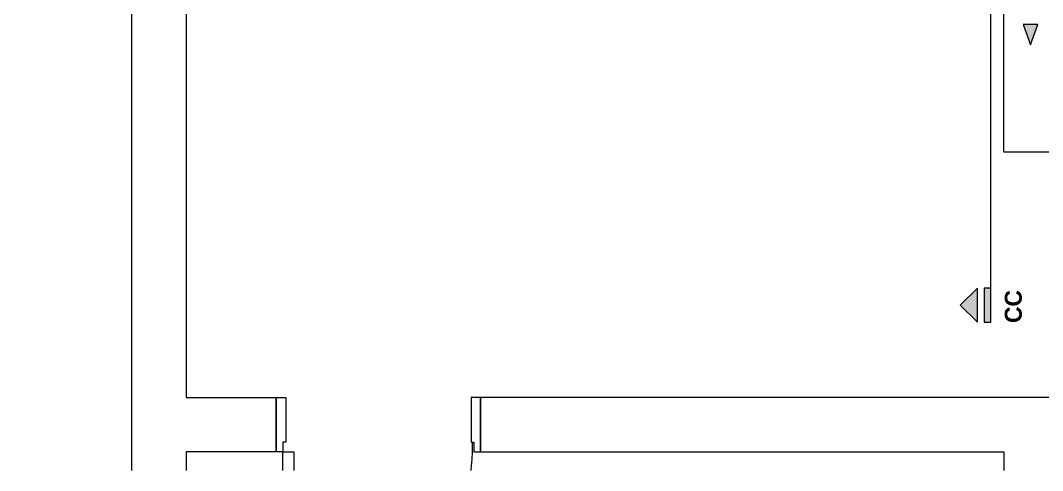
# Model space of a CAD drawing. Header units: metres. Extents: x -0.9 to 62, y -37.3 to 60.
# Drawn here: x 38.981 to 42.731, y 55.883 to 57.534 of the extents above; entities that cross this region are included whole.
import ezdxf

# ---------------------------------------------------------------- set-up
doc = ezdxf.new("R2010")
doc.units = ezdxf.units.M
doc.linetypes.add('IMPORT-HIDDEN2 _2_', pattern=[0.1875, 0.125, -0.0625])
for name, color, linetype, lineweight in [('ARQ-PAR', 7, 'Continuous', 5), ('ARQ-POR', 7, 'Continuous', 5), ('G-ANNO-SYMB', 7, 'Continuous', 5), ('G-ANNO-TEXT', 7, 'Continuous', 5), ('P-PIPE-IDEN', 7, 'Continuous', 5)]:
    doc.layers.add(name, color=color, linetype=linetype, lineweight=lineweight)
doc.layers.add('ARQ_1100_BASE_TÉRREO_GARAGEM_dwg', color=7, linetype='Continuous', lineweight=5, true_color=0x767676)
doc.styles.add('Century Gothic_B_1', font='GOTHICB.TTF', dxfattribs={"height": 0.0625})

# ---------------------------------------------------------------- blocks, each defined once
blk = doc.blocks.new('ARQ_1100_BASE_TÉRREO_GARAGEM_dwg-3696053-TÉRREO - 02')
at = {"layer": 'ARQ-PAR', "color": 253, "true_color": 0xaaaaaa, "flags": 128}
for points in [[(42.3858, 57.2218), (42.3858, 59.3518), (41.9776, 59.3518)], [(42.3858, 55.8835), (42.3858, 56.3518), (42.3858, 59.3518)], [(42.9518, 59.1718), (42.5858, 59.1718), (42.5858, 56.3518), (42.5858, 56.1518), (42.9158, 56.1518), (42.9158, 55.9518), (42.5858, 55.9518), (42.5858, 55.8835)], [(47.0958, 57.0118), (46.9458, 57.0118), (46.9458, 57.0518), (45.5858, 57.0518), (45.5858, 57.6718), (44.0858, 57.6718), (44.0858, 57.7218), (43.4108, 57.7218)], [(45.8858, 56.1518), (45.8858, 55.9518), (45.8858, 56.1518), (45.7858, 56.1518), (45.5858, 56.1518), (43.6658, 56.1518), (43.6658, 55.9518), (45.5858, 55.9518), (45.5858, 55.8835)]]:
    blk.add_lwpolyline(points, dxfattribs=at)
at = {"layer": 'ARQ-POR', "color": 253, "true_color": 0xaaaaaa, "flags": 128}
for points in [[(42.9508, 56.1518), (42.9508, 55.9876), (42.9408, 55.9876), (42.9408, 55.952), (42.9308, 55.9518), (42.9158, 55.9518), (42.9158, 56.1518), (42.9508, 56.1518)], [(43.6308, 56.1518), (43.6308, 55.9878), (43.6408, 55.9878), (43.6408, 55.9518), (43.6508, 55.9518), (43.6658, 55.9518), (43.6658, 56.1518), (43.6308, 56.1518)], [(42.9408, 55.8835), (42.9408, 55.9518), (42.9808, 55.9518), (42.9808, 55.8835)]]:
    blk.add_lwpolyline(points, dxfattribs=at)
at = {"layer": 'ARQ-POR', "color": 253, "linetype": 'IMPORT-HIDDEN2 _2_', "true_color": 0xaaaaaa}
blk.add_arc((42.9141, 55.9708), 0.7219, 353.0484, 1.3507, dxfattribs=at)
blk = doc.blocks.new('Corte - Padrão-73672-TÉRREO - 02')
at = {"layer": 'G-ANNO-SYMB'}
for points in [[(-0.00251, 0.00198), (-0.00001, 0.00448), (0.00249, 0.00198)], [(0.00249, 0.001), (0.00249, 0), (-0.00251, 0), (-0.00251, 0.001)]]:
    blk.add_hatch(color=256, dxfattribs=at).paths.add_polyline_path(points)
for p, q in [((-0.00001, 0.00448), (-0.00251, 0.00198)), ((0.00249, 0.00198), (-0.00001, 0.00448)), ((-0.00251, 0.00198), (0.00249, 0.00198)), ((0.00249, 0.001), (-0.00251, 0.001)), ((-0.00251, 0.001), (-0.00251, 0)), ((0.00249, 0), (0.00249, 0.001)), ((-0.00251, 0), (0.00249, 0))]:
    blk.add_line(p, q, dxfattribs=at)
blk = doc.blocks.new('Anotacao_Tuboseta - Fluxo 2-2612755-TÉRREO - 02')
at = {"layer": 'P-PIPE-IDEN'}
blk.add_hatch(color=256, dxfattribs=at).paths.add_polyline_path([(0, -0.00108), (-0.00297, 0), (0, 0.00108)])
for p, q in [((0, 0.00108), (-0.00297, 0)), ((-0.00297, 0), (0, -0.00108)), ((0, -0.00108), (0, 0.00108))]:
    blk.add_line(p, q, dxfattribs=at)

msp = doc.modelspace()

# ---------------------------------------------------------------- linework, layer by layer
at = {"layer": 'G-ANNO-SYMB'}
msp.add_line((42.5415, 56.4905), (42.5415, 59.8771), dxfattribs=at)

# ---------------------------------------------------------------- block references
at = {"layer": 'ARQ_1100_BASE_TÉRREO_GARAGEM_dwg', "color": 253, "true_color": 0xaaaaaa}
msp.add_blockref('ARQ_1100_BASE_TÉRREO_GARAGEM_dwg-3696053-TÉRREO - 02', (-2.9961, 0), dxfattribs=at)
at = {"layer": 'G-ANNO-SYMB', "xscale": 24.99999999999999, "yscale": 24.99999999999999, "zscale": 24.99999999999999, "rotation": 90}
msp.add_blockref('Corte - Padrão-73672-TÉRREO - 02', (42.5415, 56.4905), dxfattribs=at)
at = {"layer": 'P-PIPE-IDEN', "xscale": 24.99999999999999, "yscale": 24.99999999999999, "zscale": 24.99999999999999, "rotation": 89.99999999999972}
msp.add_blockref('Anotacao_Tuboseta - Fluxo 2-2612755-TÉRREO - 02', (42.6873, 57.5197), dxfattribs=at)

# ---------------------------------------------------------------- next in the draw order: texts
at = {"layer": 'G-ANNO-TEXT', "color": 5, "true_color": 0x0000ff, "insert": (42.5925, 56.4247), "char_height": 0.0625, "width": 0.164346, "attachment_point": 1, "rotation": 90, "style": 'Century Gothic_B_1', "bg_fill": 3, "box_fill_scale": 1.25, "bg_fill_color": 256, "bg_fill_true_color": 13158600, "bg_fill_transparency": 0}
msp.add_mtext('CC', dxfattribs=at)

doc.saveas('drawing.dxf')
